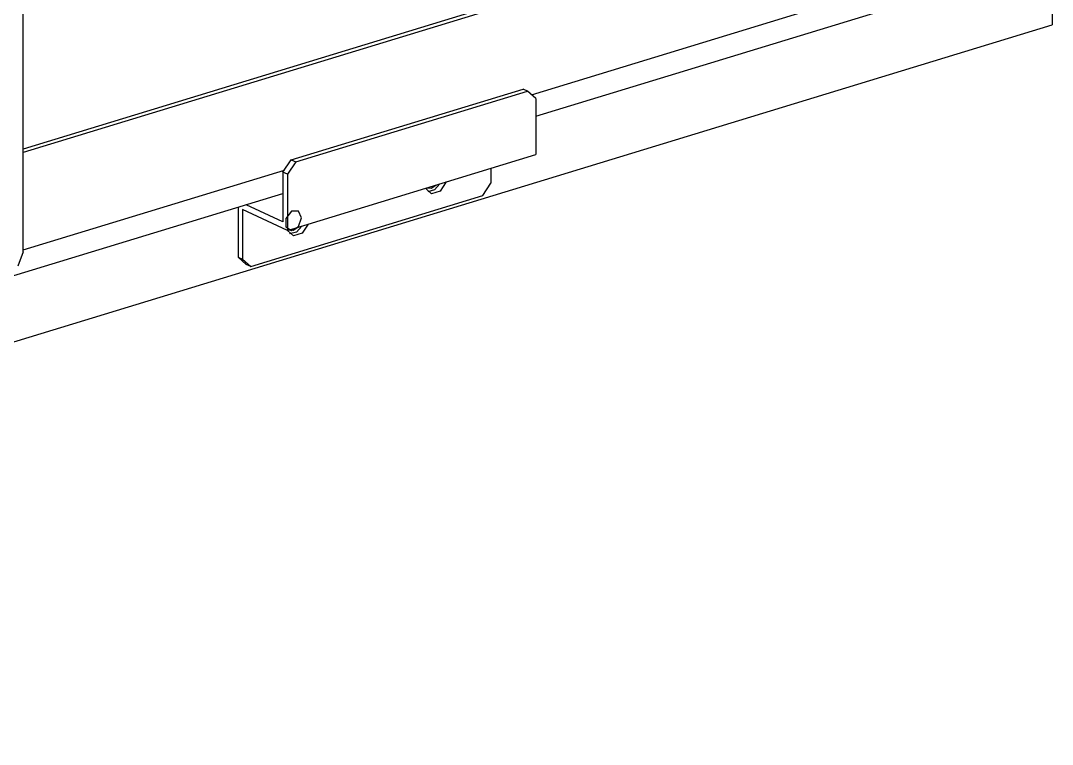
# Model space of a CAD drawing. Extents: x 594 to 813, y 174 to 240.
# Drawn here: x 736.761 to 737.874, y 230.286 to 231.068 of the extents above; entities that cross this region are included whole.
import ezdxf

# ---------------------------------------------------------------- set-up
doc = ezdxf.new("R2010")
doc.units = 0
doc.header["$MEASUREMENT"] = 0
doc.layers.add('AC.REF(S). PIPING', color=3, linetype='CONTINUOUS', lineweight=30)
doc.layers.add('LG-AIRCON', color=3, linetype='CONTINUOUS')

# ---------------------------------------------------------------- blocks, each defined once
blk = doc.blocks.new('B1-Low Static-Isometric')
at = {"layer": 'LG-AIRCON', "color": 3, "linetype": 'Continuous'}
for p, q in [((4661.72, 4450.94), (4661.72, 4564.05)), ((4757.57, 4491.34), (4661.72, 4462.05)), ((4758.06, 4491.11), (4661.72, 4461.68)), ((4716.57, 4467.92), (4763.12, 4482.15)), ((4717.03, 4465.6), (4763.09, 4479.67)), ((4690.64, 4460.88), (4715.66, 4468.53)), ((4691.13, 4460.66), (4716.14, 4468.3)), ((4716.14, 4468.3), (4715.66, 4468.53)), ((4717.04, 4467.51), (4716.14, 4468.3)), ((4717.04, 4467.51), (4717.04, 4461.46)), ((4689.75, 4459.54), (4690.64, 4460.88)), ((4690.23, 4453.27), (4717.04, 4461.46)), ((4690.64, 4460.88), (4691.13, 4460.66)), ((4661.72, 4451.17), (4689.9, 4459.78)), ((4691.13, 4460.66), (4690.23, 4459.32)), ((4712.19, 4459.98), (4712.19, 4458.36)), ((4690.23, 4459.32), (4689.75, 4459.54)), ((4689.75, 4459.54), (4689.75, 4454.2)), ((4690.23, 4459.32), (4690.23, 4453.27)), ((4705.77, 4457.22), (4705.12, 4457.82)), ((4706.08, 4457.63), (4705.37, 4457.43)), ((4706.7, 4457.5), (4705.77, 4457.22)), ((4706.68, 4458.29), (4706.08, 4457.63)), ((4707.34, 4458.5), (4706.7, 4457.5)), ((4711.3, 4457.02), (4712.19, 4458.36)), ((4408.73, 4371.4), (4689.74, 4457.26)), ((4686.28, 4449.37), (4711.3, 4457.02)), ((4684.9, 4455.78), (4684.9, 4450.39)), ((4690.23, 4453.27), (4685.38, 4455.51)), ((4685.38, 4455.51), (4685.38, 4450.17)), ((4689.75, 4454.2), (4685.76, 4456.04)), ((4690.88, 4452.67), (4690.23, 4453.27)), ((4691.19, 4453.08), (4690.47, 4452.88)), ((4691.79, 4453.74), (4691.19, 4453.08)), ((4692.45, 4453.95), (4691.81, 4452.95)), ((4691.81, 4452.95), (4690.88, 4452.67)), ((4661.72, 4450.94), (4661.15, 4449.39)), ((4684.9, 4450.39), (4685.38, 4450.17)), ((4685.79, 4449.6), (4684.9, 4450.39)), ((4685.38, 4450.17), (4686.28, 4449.37)), ((4686.28, 4449.37), (4685.79, 4449.6))]:
    blk.add_line(p, q, dxfattribs=at)
at = {"layer": 'LG-AIRCON', "color": 254, "linetype": 'Continuous'}
for p, q in [((4772.76, 4486.84), (4772.76, 4475.46)), ((4316.72, 4336.12), (4772.76, 4475.46)), ((4705.25, 4457.86), (4705.75, 4457.83)), ((4705.75, 4457.83), (4706.25, 4458.16)), ((4690.66, 4455.33), (4690.05, 4454.56)), ((4691.41, 4455.35), (4690.66, 4455.33)), ((4691.75, 4454.62), (4691.41, 4455.35)), ((4690.05, 4454.56), (4690.05, 4453.64)), ((4691.41, 4453.68), (4691.75, 4454.62)), ((4690.05, 4453.64), (4690.66, 4453.24)), ((4690.36, 4453.31), (4690.86, 4453.28)), ((4690.66, 4453.24), (4691.41, 4453.68)), ((4690.86, 4453.28), (4691.36, 4453.61))]:
    blk.add_line(p, q, dxfattribs=at)
blk = doc.blocks.new('A$C66FF4859')
at = {"layer": 'LG-AIRCON'}
blk.add_blockref('B1-Low Static-Isometric', (-9043.26, -2648.87), dxfattribs=at)

msp = doc.modelspace()

# ---------------------------------------------------------------- block references
at = {"layer": 'AC.REF(S). PIPING', "linetype": 'Continuous', "xscale": 0.0099999999999909, "yscale": 0.0099999999999909, "zscale": 0.0099999999999909}
msp.add_blockref('A$C66FF4859', (780.5791, 212.7973), dxfattribs=at)

doc.saveas('drawing.dxf')
